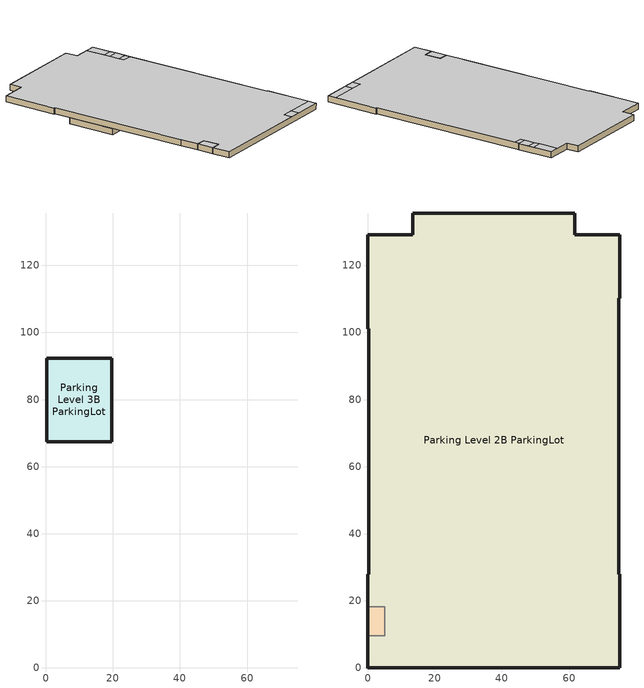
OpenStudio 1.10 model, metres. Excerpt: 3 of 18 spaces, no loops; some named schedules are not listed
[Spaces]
Parking Level 3B ParkingLot
 floor adiabatic (ExtSlabCarpet 4in ClimateZone 1-8): 19.71,92.33 19.71,67.46 0.23,67.46 0.23,92.33 z-15.76
 wall ground (Surface 142 C-Factor Construction): 0.23,67.46 19.71,67.46 z-15.76:-12.61
 wall ground (Surface 144 C-Factor Construction): 0.23,92.33 0.23,67.46 z-15.76:-12.61
 wall ground (Surface 145 C-Factor Construction): 19.71,67.46 19.71,92.33 z-15.76:-12.61
 wall ground (Surface 146 C-Factor Construction): 19.71,92.33 0.23,92.33 z-15.76:-12.61
Parking Level 2B ParkingLot
 floor to Parking Level 3B ParkingLot: 19.71,92.33 19.71,67.46 0.23,67.46 0.23,92.33 z-12.61
 floor adiabatic (ExtSlabCarpet 4in ClimateZone 1-8): 61.72,135.61 61.72,129.09 75.08,129.09 75.08,110.27 74.85,110.27 74.85,27.97 75.08,27.97 75.08,0 0,0 0,9.66 5.12,9.66 5.12,18.31 0,18.31 0,27.97 0.23,27.97 0.23,101.12 0,101.12 0,129.09 13.36,129.09 13.36,135.61 z-12.61
 wall ground (Surface 124 C-Factor Construction): 61.72,135.61 13.36,135.61 z-12.61:-9.46
 wall ground (Surface 126 C-Factor Construction): 13.36,135.61 13.36,129.09 z-12.61:-9.46
 wall ground (Surface 128 C-Factor Construction): 13.36,129.09 0,129.09 z-12.61:-9.46
 wall ground (Surface 129 C-Factor Construction): 75.08,27.97 74.85,27.97 z-12.61:-9.46
 wall ground (Surface 130 C-Factor Construction): 0,129.09 0,101.12 z-12.61:-9.46
 wall ground (Surface 131 C-Factor Construction): 74.85,27.97 74.85,110.27 z-12.61:-9.46
 wall ground (Surface 132 C-Factor Construction): 0,101.12 0.23,101.12 z-12.61:-9.46
 wall ground (Surface 133 C-Factor Construction): 0.23,101.12 0.23,27.97 z-12.61:-9.46
 wall ground (Surface 134 C-Factor Construction): 75.08,110.27 75.08,129.09 z-12.61:-9.46
 wall ground (Surface 135 C-Factor Construction): 0.23,27.97 0,27.97 z-12.61:-9.46
 wall ground (Surface 138 C-Factor Construction): 61.72,129.09 61.72,135.61 z-12.61:-9.46
 wall ground (Surface 139 C-Factor Construction): 0,0 75.08,0 z-12.61:-9.46
 wall ground (Surface 152 C-Factor Construction): 0,27.97 0,18.31 z-12.61:-9.46
 wall to Parking Level 2B SW Stair: 0,18.31 5.12,18.31 5.12,9.66 0,9.66 z-12.61:-9.46
 wall ground (Surface 127 C-Factor Construction): 75.08,0 75.08,27.97 z-12.61:-9.46
 wall ground (Surface 123 C-Factor Construction): 75.08,129.09 61.72,129.09 z-12.61:-9.46
 wall ground (Surface 125 C-Factor Construction): 74.85,110.27 75.08,110.27 z-12.61:-9.46
 wall ground (Surface 137 C-Factor Construction): 0,9.66 0,0 z-12.61:-9.46
 ceiling to Parking Level 1B Electrical: 75.08,115.6 75.08,118.85 69.85,118.85 69.85,115.6 z-9.46
 ceiling to Parking Level 1B IDF 1B06: 60.09,0 60.09,4.49 53.8,4.49 53.8,0 z-9.46
 ceiling to Parking Level 1B IDF 1B05: 74.85,107.49 74.85,110.27 69.85,110.27 69.85,107.49 z-9.46
 ceiling to Parking Level 1B ParkingLot: 53.8,0 53.8,4.49 75.08,4.49 75.08,27.97 74.85,27.97 74.85,107.49 69.85,107.49 69.85,129.09 61.72,129.09 61.72,135.61 13.36,135.61 13.36,129.09 0,129.09 0,101.12 0.23,101.12 0.23,27.97 0,27.97 0,18.31 5.12,18.31 5.12,9.66 0,9.66 0,0 z-9.46; 75.08,0 75.08,4.49 60.09,4.49 60.09,0 z-9.46; 75.08,110.27 75.08,115.6 69.85,115.6 69.85,110.27 z-9.46; 75.08,118.85 75.08,129.09 69.85,129.09 69.85,118.85 z-9.46
Parking Level 2B SW Stair
 floor adiabatic (ExtSlabCarpet 4in ClimateZone 1-8): 0,18.31 5.12,18.31 5.12,9.66 0,9.66 z-12.61
 wall ground (Surface 156 C-Factor Construction): 0,18.31 0,9.66 z-12.61:-9.46
 ceiling to Parking Level 1B SW Stair: 5.12,9.66 5.12,18.31 0,18.31 0,9.66 z-9.46
[Building]
Building 1: Default Construction Set=90.1-2007 - CZ5
[ClimateZones]
Climate Zone Institution Name 1=ASHRAE; Climate Zone Document Name 1=ANSI/ASHRAE Standard 169; Climate Zone Document Year 1=2006; Climate Zone Value 1=5B; Climate Zone Institution Name 2=CEC; Climate Zone Document Name 2=California Climate Zone Descriptions; Climate Zone Document Year 2=1995
[Site]
Broomfield Jeffco  Boulder   S: Latitude {deg}=40.13; Longitude {deg}=-105.24; Time Zone {hr}=-7; Elevation {m}=1689
[SizingPeriod:DesignDay] Barometric Pressure {Pa}=83011; Sky Clearness=0; Rain Indicator=0; Snow Indicator=0; Day of Month=21; Daylight Saving Time Indicator=0; Dry-Bulb Temperature Range Modifier Type=DefaultMultipliers
Name | Maximum Dry-Bulb Temperature {C} | Daily Dry-Bulb Temperature Range {deltaC} | Humidity Indicating Conditions at Maximum Dry-Bulb {BasedOnField A3} | Wind Speed {m/s} | Wind Direction {deg} | Month | Day Type | Humidity Indicating Type | Solar Model Indicator | ASHRAE Taub | ASHRAE Taud
Denver Intl Ap Ann Htg 99.6% Condns DB | -17.4 | 0 | -17.4 | 3.3 | 160 | 12 | WinterDesignDay | Wetbulb | ASHRAEClearSky
Denver Intl Ap Ann Clg .4% Condns WB=>MDB | 27.3 | 15.2 | 18.3 | 4.2 | 80 | 7 | SummerDesignDay | Wetbulb | ASHRAETau | 0.424 | 2.012
Denver Intl Ap Ann Hum_n 99.6% Condns DP=>MCDB | -11.7 | 0 | -21.5 | 3.3 | 160 | 12 | WinterDesignDay | Dewpoint | ASHRAEClearSky
Denver Intl Ap Ann Htg Wind 99.6% Condns WS=>MCDB | 1.8 | 0 | 1.8 | 14.1 | 160 | 12 | WinterDesignDay | Wetbulb | ASHRAEClearSky
[DefaultConstructionSet]
90.1-2007 - CZ5: Default Exterior Surface Constructions=Default Surface Constructions 19; Default Interior Surface Constructions=Default Surface Constructions 20; Default Ground Contact Surface Constructions=Default Surface Constructions 21; Default Exterior SubSurface Constructions=Default Sub Surface Constructions 13; Default Interior SubSurface Constructions=Default Sub Surface Constructions 14; Interior Partition Construction=Interior Partition
[DefaultSurfaceConstructions]
Name | Floor Construction | Wall Construction | Roof Ceiling Construction
Default Surface Constructions 19 | CU_IPF Proposed Exposed Floor | CU_IPF Proposed Exterior Wall | CU_IPF Proposed Roof
Default Surface Constructions 20 | Interior Floor | Interior Wall | Interior Ceiling
Default Surface Constructions 21 | ExtSlabCarpet 4in ClimateZone 1-8 | ExtSlabCarpet 4in ClimateZone 1-8 | ExtSlabCarpet 4in ClimateZone 1-8
[DefaultSubSurfaceConstructions]
Name | Fixed Window Construction | Operable Window Construction | Door Construction | Skylight Construction
Default Sub Surface Constructions 13 | ASHRAE 90.1-2007 ExtWindow Metal ClimateZone 4-6 | ASHRAE 90.1-2007 ExtWindow Metal Copy ClimateZone 4-6 | Exterior Door | 90.1-2004 Nonres 5B Skylight without Curb
Default Sub Surface Constructions 14 | Interior Window | Interior Window | Interior Door
[Material]
Name | Roughness | Thickness {m} | Conductivity {W/m-K} | Density {kg/m3} | Specific Heat {J/kg-K} | Thermal Absorptance | Solar Absorptance | Visible Absorptance
Clay Roof Tile - Lightweight Concrete - 1 in. - 80 lb/ft3 | MediumRough | 0.0254 | 0.53 | 1281.48 | 840
Sandstone - 3 in. - 120 lb/ft3 | MediumRough | 0.0762 | 1.9 | 1922.22 | 790
Wood Sheathing - 0.5 in. - 35 lb/ft3 | MediumRough | 0.0127 | 0.51974 | 560.646 | 1632.852 | 0.9
Metal Decking | MediumSmooth | 0.001524 | 45.006 | 7680 | 418.4 | 0.9 | 0.7 | 0.3
M11 100mm lightweight concrete | MediumRough | 0.1016 | 0.53 | 1280 | 840 | 0.9 | 0.5 | 0.5
F16 Acoustic tile | MediumSmooth | 0.0191 | 0.06 | 368 | 590 | 0.9 | 0.3 | 0.3
G05 25mm wood | MediumSmooth | 0.0254 | 0.15 | 608 | 1630 | 0.9 | 0.5 | 0.5
G01a 19mm gypsum board | MediumSmooth | 0.019 | 0.16 | 800 | 1090 | 0.9 | 0.4 | 0.4
MAT-CC05 4 HW CONCRETE | Rough | 0.1016 | 1.311 | 2240 | 836.8 | 0.9 | 0.85 | 0.85
F08 Metal surface | Smooth | 0.0008 | 45.28 | 7824 | 500 | 0.9 | 0.7 | 0.7
I01 25mm insulation board | MediumRough | 0.0254 | 0.03 | 43 | 1210 | 0.9 | 0.6 | 0.6
19IN CONCRETE HW | Rough | 0.4826 | 1.311 | 2240 | 836.8 | 0.9 | 0.7 | 0.7
MAT-CC05 3.5 HW CONCRETE | Rough | 0.0889 | 1.311 | 2240 | 836.8 | 0.9 | 0.85 | 0.85
MAT-CC05 3.69 HW CONCRETE | Rough | 0.093726 | 1.311 | 2240 | 836.8 | 0.9 | 0.85 | 0.85
[Construction]
ASHRAE 90.1-2007 ExtWindow Metal ClimateZone 4-6; ASHRAE 90.1-2007 ExtWindow Metal Copy ClimateZone 4-6: Fixed Window 3.12/0.40/0.31
90.1-2004 Nonres 5B Skylight without Curb: Theoretical Glass [146]
Interior Ceiling: M11 100mm lightweight concrete, F05 Ceiling air space resistance, F16 Acoustic tile
Interior Door; Interior Partition: G05 25mm wood
Interior Floor: F16 Acoustic tile, F05 Ceiling air space resistance, M11 100mm lightweight concrete
Interior Wall: G01a 19mm gypsum board, F04 Wall air space resistance, G01a 19mm gypsum board
ExtSlabCarpet 4in ClimateZone 1-8: MAT-CC05 4 HW CONCRETE, CP02 CARPET PAD
Exterior Door: F08 Metal surface, I01 25mm insulation board
Interior Window: Clear 3mm
CU_IPF Proposed Exterior Wall: Sandstone - 3 in. - 120 lb/ft3, MAT-CC05 3.5 HW CONCRETE, Rigid XPS Insulation - 66% Derated - 2.81 in., MAT-CC05 3.69 HW CONCRETE
CU_IPF Proposed Roof: Clay Roof Tile - Lightweight Concrete - 1 in. - 80 lb/ft3, Wood Sheathing - 0.5 in. - 35 lb/ft3, Rigid Polyisocyanurate Insulation - 5 in., Wood Sheathing - 0.5 in. - 35 lb/ft3, Metal Decking
CU_IPF Proposed Exposed Floor: Under Slab Spray Foam R-10, 19IN CONCRETE HW, 1/2IN Drainage Pad, 1 1/2IN Field Turf
[WindowMaterial:SimpleGlazingSystem]
Fixed Window 3.12/0.40/0.31: U-Factor {W/m2-K}=3.12304; Solar Heat Gain Coefficient=0.4; Visible Transmittance=0.31
[Material:AirGap]
Name | Thermal Resistance {m2-K/W}
Rigid Polyisocyanurate Insulation - 5 in. | 5.28331
F05 Ceiling air space resistance | 0.18
F04 Wall air space resistance | 0.15
Rigid XPS Insulation - 66% Derated - 2.81 in. | 1.08308
[WindowMaterial:Glazing] Optical Data Type=SpectralAverage; Thickness {m}=0.003; Infrared Transmittance at Normal Incidence=0
Name | Solar Transmittance at Normal Incidence | Front Side Solar Reflectance at Normal Incidence | Back Side Solar Reflectance at Normal Incidence | Visible Transmittance at Normal Incidence | Front Side Visible Reflectance at Normal Incidence | Back Side Visible Reflectance at Normal Incidence | Front Side Infrared Hemispherical Emissivity | Back Side Infrared Hemispherical Emissivity | Conductivity {W/m-K} | Dirt Correction Factor for Solar and Visible Transmittance | Solar Diffusing
Theoretical Glass [146] | 0.481761 | 0.468239 | 0.468239 | 0.621562 | 0.328438 | 0.328438 | 0.9 | 0.9 | 0.03026
Clear 3mm | 0.837 | 0.075 | 0 | 0.898 | 0.081 | 0 | 0.84 | 0.84 | 0.9 | 1 | No
[Material:NoMass] Thermal Absorptance=0.9
Name | Roughness | Thermal Resistance {m2-K/W} | Solar Absorptance | Visible Absorptance
CP02 CARPET PAD | Smooth | 0.1 | 0.8 | 0.8
1/2IN Drainage Pad | Smooth | 0.264165 | 0.8 | 0.8
1 1/2IN Field Turf | Rough | 0.0880551 | 0.8 | 0.8
Under Slab Spray Foam R-10 | MediumRough | 1.7611 | 0.7 | 0.7
[Construction:CfactorUndergroundWall] C-Factor {W/m2-K}=6.47322
Name | Height {m}
Surface 124 C-Factor Construction; Surface 126 C-Factor Construction; Surface 128 C-Factor Construction; Surface 129 C-Factor Construction; Surface 130 C-Factor Construction; Surface 131 C-Factor Construction; Surface 132 C-Factor Construction; Surface 133 C-Factor Construction; Surface 134 C-Factor Construction; Surface 135 C-Factor Construction; Surface 138 C-Factor Construction; Surface 139 C-Factor Construction; Surface 152 C-Factor Construction; Surface 127 C-Factor Construction; Surface 123 C-Factor Construction; Surface 125 C-Factor Construction; Surface 137 C-Factor Construction; Surface 156 C-Factor Construction | 6.604
Surface 142 C-Factor Construction; Surface 144 C-Factor Construction; Surface 145 C-Factor Construction; Surface 146 C-Factor Construction | 9.7536
[Space] Building Story=IPF Below Ground; Thermal Zone=Parking Level 2B ParkingLot
Name | Space Type
Parking Level 2B ParkingLot; Parking Level 3B ParkingLot | 90.1-2007 - CU_IPF - Garage - ParkingLot - Parking Level 2B ParkingLot
Parking Level 2B SW Stair | 90.1-2007 - CU_IPF - Garage - Stair - Parking Level 2B ParkingLot
[ThermalZone]
Parking Level 2B ParkingLot: Use Ideal Air Loads=No
[Sizing:Zone] Zone Cooling Design Supply Air Temperature {C}=14; Zone Heating Design Supply Air Temperature {C}=40; Zone Cooling Design Supply Air Humidity Ratio {kg-H2O/kg-air}=0.0085; Zone Heating Design Supply Air Humidity Ratio {kg-H2O/kg-air}=0.008; Cooling Design Air Flow Method=DesignDay; Heating Design Air Flow Method=DesignDay
Parking Level 2B ParkingLot; SW Elevator
[Zone equipment]
Parking Level 2B ParkingLot: Parking Level 2B ParkingLot Exhaust Fan
[BuildingStory]
IPF Below Ground
[ElectricEquipment:Definition] Fraction Latent=0; Fraction Radiant=0; Fraction Lost=0
Name | Design Level Calculation Method | Watts per Space Floor Area {W/m2} | Design Level {W}
90.1-2007 - CU - ParkingLot Electric Equipment Definition | Watts/Area | 0
CU_IPF Garage Level 2B Circulation Fan Electric Load Definition | EquipmentLevel |  | 1492
CU_IPF Garage Level 3B Circulation Fan Electric Load Definition | EquipmentLevel |  | 746
[People:Definition]
90.1-2007 - CU - ParkingLot People Definition: Number of People Calculation Method=People/Area; People per Space Floor Area {person/m2}=0; Fraction Radiant=0.3
[DefaultScheduleSet] People Activity Level Schedule=CU_IPF Garage Activity Schedule; Infiltration Schedule=CU_IPF Garage Infiltration Schedule
Name | Number of People Schedule | Lighting Schedule | Electric Equipment Schedule | Gas Equipment Schedule
90.1-2007 - CU_IPF - Garage - ParkingLot Schedule Set | CU_IPF Occupancy Schedule | CU_IPF Garage ParkingLot Lighting Schedule | CU_IPF Equipment Schedule | CU_IPF Equipment Schedule
90.1-2007 - CU_IPF - Garage - Stair Schedule Set | CU_IPF Stair Occupancy Schedule | CU_IPF Stair Lighting Schedule | CU_IPF Stair Equipment Schedule | CU_IPF Stair Equipment Schedule
[SpaceType] Standards Building Type=Office
Name | Default Schedule Set | Design Specification Outdoor Air Object | Standards Space Type
90.1-2007 - CU_IPF - Garage - ParkingLot - Parking Level 2B ParkingLot | 90.1-2007 - CU_IPF - Garage - ParkingLot Schedule Set | 189.1-2009 - CU - ParkingLot Ventilation - Parking Level 2B ParkingLot | Attic
90.1-2007 - CU_IPF - Garage - Stair - Parking Level 2B ParkingLot | 90.1-2007 - CU_IPF - Garage - Stair Schedule Set | 90.1-2007 - Office - Stair Ventilation - Parking Level 2B ParkingLot | Stair
[People]
90.1-2007 - CU - ParkingLot People 3: People Definition=90.1-2007 - CU - ParkingLot People Definition; Space or SpaceType=90.1-2007 - CU_IPF - Garage - ParkingLot - Parking Level 2B ParkingLot
[Lights]
Name | Lights Definition | Space or SpaceType
90.1-2007 - CU - ParkingLot Lights 3 | 90.1-2007 - CU_IPF - Garage - ParkingLot - Parking Level 2B ParkingLot AppG ALC Lights Definition | 90.1-2007 - CU_IPF - Garage - ParkingLot - Parking Level 2B ParkingLot
90.1-2007 - Office - Stair Lights 5 | 90.1-2007 - Office - Stair Lights Definition - ParkingLot Proposed | 90.1-2007 - CU_IPF - Garage - Stair - Parking Level 2B ParkingLot
[ElectricEquipment]
Name | Electric Equipment Definition | Space or SpaceType | Schedule
90.1-2007 - CU - ParkingLot Electric Equipment 3 | 90.1-2007 - CU - ParkingLot Electric Equipment Definition | 90.1-2007 - CU_IPF - Garage - ParkingLot - Parking Level 2B ParkingLot
CU_IPF Garage Level 2B Circulation Fan Electric Load | CU_IPF Garage Level 2B Circulation Fan Electric Load Definition | Parking Level 2B ParkingLot | Always On Discrete
CU_IPF Garage Level 3B Circulation Fan Electric Load | CU_IPF Garage Level 3B Circulation Fan Electric Load Definition | Parking Level 3B ParkingLot | Always On Discrete
[SpaceInfiltration:DesignFlowRate] Design Flow Rate Calculation Method=Flow/ExteriorArea; Flow per Exterior Surface Area {m3/s-m2}=0.000226568
Name | Space or SpaceType
90.1-2007 - CU - ParkingLot Infiltration 3 | 90.1-2007 - CU_IPF - Garage - ParkingLot - Parking Level 2B ParkingLot
90.1-2007 - Office - Stair Infiltration 5 | 90.1-2007 - CU_IPF - Garage - Stair - Parking Level 2B ParkingLot
[DesignSpecification:OutdoorAir] Outdoor Air Method=Sum
Name | Outdoor Air Flow per Person {m3/s-person} | Outdoor Air Flow per Floor Area {m3/s-m2}
189.1-2009 - CU - ParkingLot Ventilation - Parking Level 2B ParkingLot | 0 | 0.00368018
90.1-2007 - Office - Stair Ventilation - Parking Level 2B ParkingLot |  | 0.000294415
[Exterior:Lights:Definition]
CU_IPF Exterior Lights Definition: Design Level {W}=1850
[Exterior:Lights]
CU_IPF Exterior Lights: Exterior Lights Definition=CU_IPF Exterior Lights Definition; Schedule=Exterior Lights 1 Always On Schedule; Control Option=AstronomicalClock
[Lights:Definition] Design Level Calculation Method=Watts/Area
Name | Watts per Space Floor Area {W/m2}
90.1-2007 - Office - Stair Lights Definition - ParkingLot Proposed | 0.430556
90.1-2007 - CU_IPF - Garage - ParkingLot - Parking Level 2B ParkingLot AppG ALC Lights Definition | 0.387501
[EvaporativeCooler:Direct:ResearchSpecial]
Air Loop HVAC AHU-1-02-03_VAV Direct Evaporative Cooler: Availability Schedule=CU_IPF Air Loop HVAC AHU-1-02-03_VAV Direct Evaporative Cooler Schedule; Cooler Effectiveness=0.95; Recirculating Water Pump Power Consumption {W}=180; Primary Air Design Flow Rate {m3/s}=Autosize; Drift Loss Fraction=0; Blowdown Concentration Ratio=3; Water Pump Power Sizing Factor {W/(m3/s)}=0.1
[Fan:ZoneExhaust] Availability Schedule=CU_IPF Garage HVAC Schedule; Fan Efficiency=0.6; Flow Fraction Schedule=Garage Proposed HVAC Schedule; System Availability Manager Coupling Mode=Decoupled
Name | Pressure Rise {Pa} | Maximum Flow Rate {m3/s} | Balanced Exhaust Fraction Schedule
Parking Level 1B ParkingLot Exhaust Fan | 716.49 | 35.3961 | Parking Level 1B ParkingLot Exhaust Fan Balanced Exhaust Fraction Schedule
Parking Level 2B ParkingLot Exhaust Fan | 908.41 | 40.1155 | Parking Level 2B ParkingLot Exhaust Fan Balanced Exhaust Fraction Schedule
[Schedule:Ruleset]
Name | Default Day Schedule | Summer Design Day Schedule | Winter Design Day Schedule
CU_IPF Garage HVAC Schedule | CU_IPF Garage HVAC Schedule OnDays | CU_IPF Garage HVAC Schedule Summer Design Day | CU_IPF Garage HVAC Schedule Winter Design Day
CU_IPF Garage Infiltration Schedule | CU_IPF Garage Infiltration Schedule OnDays | CU_IPF Garage Infiltration Schedule Summer Design Day | CU_IPF Garage Infiltration Schedule Winter Design Day
CU_IPF Garage Activity Schedule | CU_IPF Garage Activity Schedule AllDays
CU_IPF Garage ParkingLot Lighting Schedule | CU_IPF Garage ParkingLot Lighting Schedule AllDays | CU_IPF Garage ParkingLot Lighting Schedule Summer Design Day | CU_IPF Garage ParkingLot Lighting Schedule Winter Design Day
CU_IPF Stair Occupancy Schedule | CU_IPF Stair Occupancy Schedule Weekday | CU_IPF Stair Occupancy Schedule Summer Design Day | CU_IPF Stair Occupancy Schedule Winter Design Day
CU_IPF Stair Lighting Schedule | CU_IPF Stair Lighting Schedule AllDays | CU_IPF Stair Lighting Schedule Summer Design Day | CU_IPF Stair Lighting Schedule Winter Design Day
CU_IPF Stair Equipment Schedule | CU_IPF Stair Equipment Schedule AllDays | CU_IPF Stair Equipment Schedule Summer Design Day | CU_IPF Stair Equipment Schedule Winter Design Day
CU_IPF Occupancy Schedule | CU_IPF Occupancy Schedule Weekdays | CU_IPF Occupancy Schedule Summer Design Day | CU_IPF Occupancy Schedule Winter Design Day
CU_IPF Equipment Schedule | CU_IPF Equipment Schedule Weekdays | CU_IPF Equipment Schedule Summer Design Day | CU_IPF Equipment Schedule Winter Design Day
Garage Proposed HVAC Schedule | Garage Proposed HVAC Schedule Weekdays | Garage Proposed HVAC Schedule Summer Design Day | Garage Proposed HVAC Schedule Winter Design Day
Parking Level 1B ParkingLot Exhaust Fan Balanced Exhaust Fraction Schedule | Parking Level 1B ParkingLot Exhaust Fan Balanced Exhaust Fraction Schedule All Days
Parking Level 2B ParkingLot Exhaust Fan Balanced Exhaust Fraction Schedule | Parking Level 2B ParkingLot Exhaust Fan Balanced Exhaust Fraction Schedule All Days
[Schedule:Day]
CU_IPF Garage Activity Schedule AllDays: 24, 0, 120
CU_IPF Garage ParkingLot Lighting Schedule AllDays; CU_IPF Garage ParkingLot Lighting Schedule Summer Design Day; CU_IPF Equipment Schedule Summer Design Day: 24, 0, 1
CU_IPF Garage ParkingLot Lighting Schedule Winter Design Day; CU_IPF Occupancy Schedule Winter Design Day; CU_IPF Equipment Schedule Winter Design Day: 24, 0, 0
CU_IPF Occupancy Schedule Weekdays: 7, 0, 0, 8, 0, 0.2, 12, 0, 0.9, 13, 0, 0.2, 18, 0, 0.5, 19, 0, 0.2, 24, 0, 0
CU_IPF Occupancy Schedule Summer Design Day: 7, 0, 0, 19, 0, 1, 24, 0, 0
CU_IPF Equipment Schedule Weekdays: 7, 0, 0.1, 8, 0, 0.4, 12, 0, 0.9, 13, 0, 0.2, 18, 0, 0.5, 19, 0, 0.2, 24, 0, 0.1
[Schedule:Rule] Apply Sunday=Yes; Apply Saturday=Yes; Date Specification Type=DateRange
Name | Schedule Ruleset | Rule Order | Day Schedule | Start Month | Start Day | End Month | End Day | Apply Monday | Apply Tuesday | Apply Wednesday | Apply Thursday | Apply Friday
CU_IPF Occupancy Schedule Weekend Rule | CU_IPF Occupancy Schedule | 10 | CU_IPF Occupancy Schedule Weekend | 1 | 1 | 12 | 31
CU_IPF Occupancy Schedule Winter Break Rule | CU_IPF Occupancy Schedule | 9 | CU_IPF Occupancy Schedule Winter Break | 12 | 18 | 1 | 11 | Yes | Yes | Yes | Yes | Yes
CU_IPF Occupancy Schedule Offseason Rule | CU_IPF Occupancy Schedule | 8 | CU_IPF Occupancy Schedule Offseason | 5 | 1 | 7 | 31 | Yes | Yes | Yes | Yes | Yes
CU_IPF Occupancy Schedule February Rule | CU_IPF Occupancy Schedule | 7 | CU_IPF Occupancy Schedule February | 2 | 1 | 2 | 28 | Yes | Yes | Yes | Yes | Yes
CU_IPF Occupancy Schedule April Rule | CU_IPF Occupancy Schedule | 6 | CU_IPF Occupancy Schedule April | 4 | 1 | 4 | 30 | Yes | Yes | Yes | Yes | Yes
CU_IPF Occupancy Schedule Game 1-2 Rule | CU_IPF Occupancy Schedule | 5 | CU_IPF Occupancy Schedule Game 1-2 | 1 | 22 | 1 | 23 | Yes | Yes | Yes | Yes | Yes
CU_IPF Occupancy Schedule Game 3-4 Rule | CU_IPF Occupancy Schedule | 4 | CU_IPF Occupancy Schedule Game 3-4 | 3 | 12 | 3 | 13 | Yes | Yes | Yes | Yes | Yes
CU_IPF Occupancy Schedule Game 5-6 Rule | CU_IPF Occupancy Schedule | 3 | CU_IPF Occupancy Schedule Game 5-6 | 8 | 10 | 8 | 11 | Yes | Yes | Yes | Yes | Yes
CU_IPF Occupancy Schedule Game 7-8 Rule | CU_IPF Occupancy Schedule | 2 | CU_IPF Occupancy Schedule Game 7-8 | 10 | 15 | 10 | 16 | Yes | Yes | Yes | Yes | Yes
CU_IPF Occupancy Schedule Game 9-10 Rule | CU_IPF Occupancy Schedule | 1 | CU_IPF Occupancy Schedule Game 9-10 | 11 | 19 | 11 | 20 | Yes | Yes | Yes | Yes | Yes
CU_IPF Occupancy Schedule Game 11-12 Rule | CU_IPF Occupancy Schedule | 0 | CU_IPF Occupancy Schedule Game 11-12 | 1 | 22 | 1 | 23 | Yes | Yes | Yes | Yes | Yes
CU_IPF Equipment Schedule Weekend Rule | CU_IPF Equipment Schedule | 10 | CU_IPF Equipment Schedule Weekend | 1 | 1 | 12 | 31
CU_IPF Equipment Schedule Winter Break Rule | CU_IPF Equipment Schedule | 9 | CU_IPF Equipment Schedule Winter Break | 12 | 18 | 1 | 11 | Yes | Yes | Yes | Yes | Yes
CU_IPF Equipment Schedule Offseason Rule | CU_IPF Equipment Schedule | 8 | CU_IPF Equipment Schedule Offseason | 5 | 1 | 7 | 31 | Yes | Yes | Yes | Yes | Yes
CU_IPF Equipment Schedule February Rule | CU_IPF Equipment Schedule | 7 | CU_IPF Equipment Schedule February | 2 | 1 | 2 | 28 | Yes | Yes | Yes | Yes | Yes
CU_IPF Equipment Schedule April Rule | CU_IPF Equipment Schedule | 6 | CU_IPF Equipment Schedule April | 4 | 1 | 4 | 30 | Yes | Yes | Yes | Yes | Yes
CU_IPF Equipment Schedule Game 1-2 Rule | CU_IPF Equipment Schedule | 5 | CU_IPF Equipment Schedule Game 1-2 | 1 | 22 | 1 | 23 | Yes | Yes | Yes | Yes | Yes
CU_IPF Equipment Schedule Game 3-4 Rule | CU_IPF Equipment Schedule | 4 | CU_IPF Equipment Schedule Game 3-4 | 3 | 12 | 3 | 13 | Yes | Yes | Yes | Yes | Yes
CU_IPF Equipment Schedule Game 5-6 Rule | CU_IPF Equipment Schedule | 3 | CU_IPF Equipment Schedule Game 5-6 | 8 | 10 | 8 | 11 | Yes | Yes | Yes | Yes | Yes
CU_IPF Equipment Schedule Game 7-8 Rule | CU_IPF Equipment Schedule | 2 | CU_IPF Equipment Schedule Game 7-8 | 10 | 15 | 10 | 16 | Yes | Yes | Yes | Yes | Yes
[Schedule:Constant] Value=1
Exterior Lights 1 Always On Schedule; Always On Discrete; CU_IPF Air Loop HVAC AHU-1-02-03_VAV Direct Evaporative Cooler Schedule
